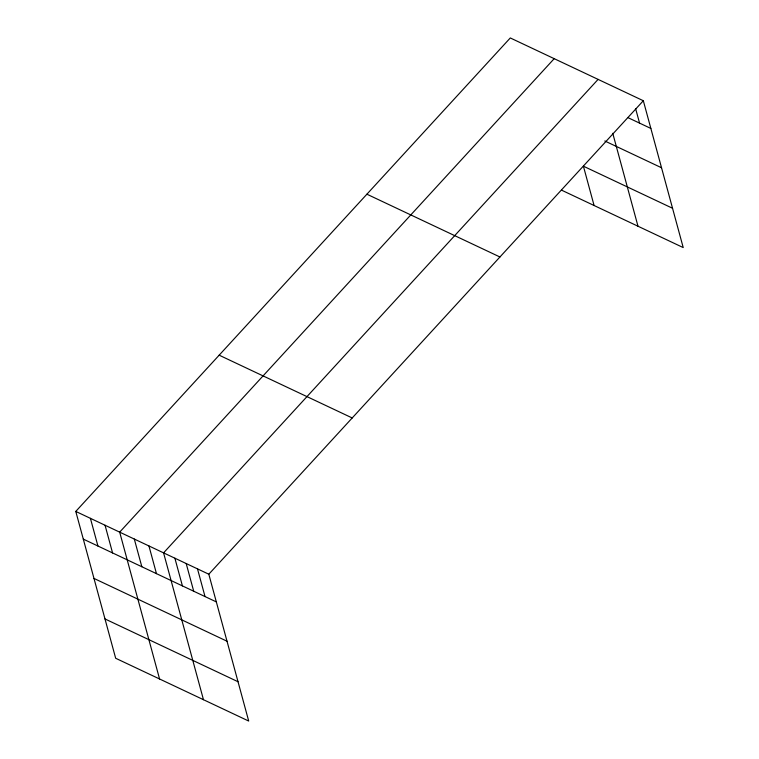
<?xml version="1.0" encoding="UTF-8"?>
<svg xmlns="http://www.w3.org/2000/svg" width="759" height="759" viewBox="0 0 759 759"><rect width="100%" height="100%" fill="white"/><g stroke="black" fill="none" stroke-linecap="round" stroke-linejoin="round"><path stroke-width="1.14" d="M75.777 511.424L208.81 574.212L248.705 721.05L115.672 658.262L75.777 511.424L510.295 37.95L643.328 100.738L683.223 247.576L561.688 190.215M554.193 58.671L119.675 532.144L159.57 678.982M598.101 79.391L163.574 552.865L203.469 699.703M208.81 574.212L643.328 100.738M628.243 117.768L650.852 128.442M604.809 140.984L661.535 167.758M672.54 208.26L583.405 166.193L594.088 205.509M366.901 194.2L499.934 256.988M219.161 355.174L352.204 417.962M83.3 539.118L216.334 601.906M93.983 578.434L227.017 641.222M104.989 618.946L238.022 681.734M635.634 108.698L639.552 123.1M612.75 133.299L637.996 226.229M197.501 568.87L205.025 596.574M186.192 563.539L193.716 591.233M174.883 558.197L182.416 585.901M148.944 545.958L156.468 573.652M134.305 539.051L141.838 566.745M105.046 525.237L112.569 552.931M90.406 518.331L97.93 546.025"/></g></svg>
